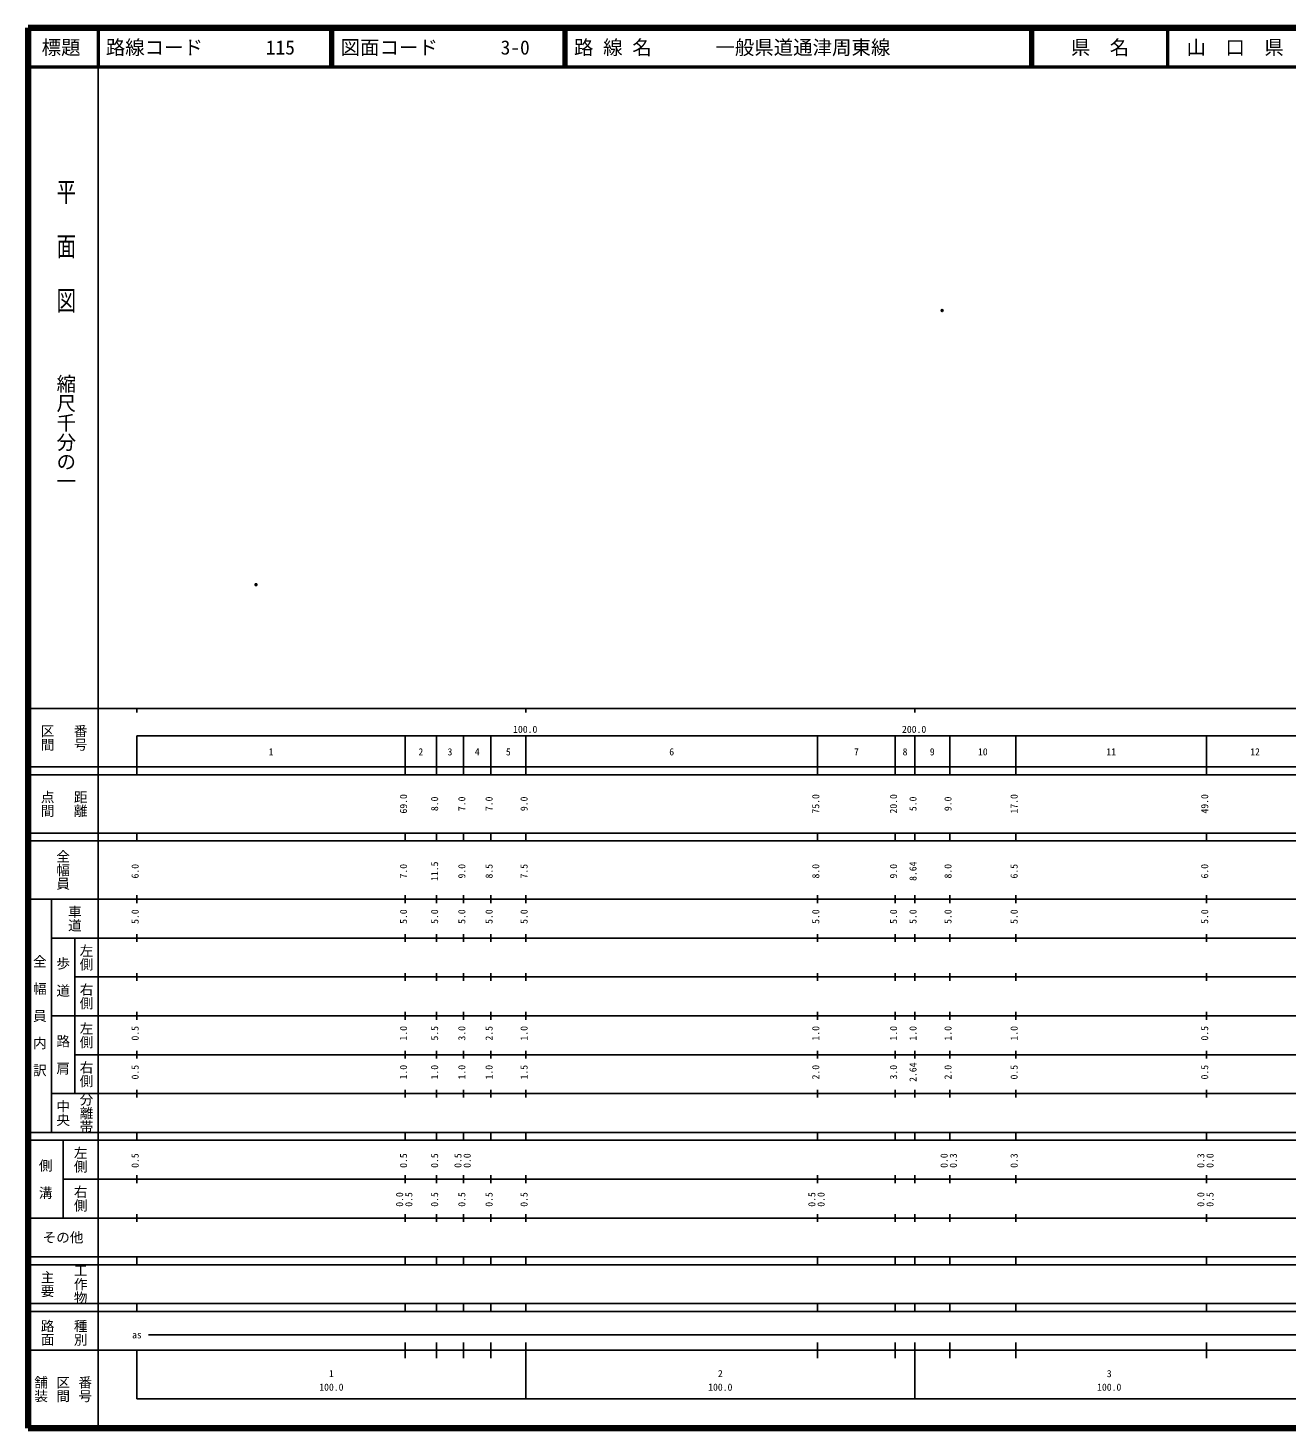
# Model space of a CAD drawing. Units: millimetres on the paper. Extents: x 40 to 680, y 20 to 380.
# Drawn here: x 40 to 363.7, y 20 to 380 of the extents above; entities that cross this region are included whole.
import ezdxf
from ezdxf.enums import TextEntityAlignment as Align

# ---------------------------------------------------------------- set-up
doc = ezdxf.new("R2010")
doc.units = ezdxf.units.MM
doc.header["$PDMODE"] = 32
doc.header["$PDSIZE"] = 0.5
doc.layers.add('M-OTRS', color=6, linetype='Continuous')
doc.layers.add('M-TTL-TXT', color=7, linetype='Continuous')
for name, color, linetype, lineweight in [('M-TTL', 2, 'Continuous', 140), ('M-TTL-BAND', 7, 'Continuous', 25), ('M-TTL-LINE', 7, 'Continuous', 50)]:
    doc.layers.add(name, color=color, linetype=linetype, lineweight=lineweight)
doc.styles.add('@ＭＳ ゴシック', font='')
doc.styles.add('ＭＳ ゴシック', font='')
doc.styles.get('@ＭＳ ゴシック').set_extended_font_data('@MS Gothic')
doc.styles.get('ＭＳ ゴシック').set_extended_font_data('MS Gothic')

msp = doc.modelspace()

# ---------------------------------------------------------------- linework, layer by layer
at = {"layer": 'M-OTRS'}
for p in [(275.039, 307.326), (98.627, 236.854)]:
    msp.add_point(p, dxfattribs=at)
at = {"layer": 'M-TTL'}
for p, q in [((40, 380), (40, 20)), ((680, 380), (40, 380)), ((40, 20), (680, 20))]:
    msp.add_line(p, q, dxfattribs=at)
at = {"layer": 'M-TTL-BAND'}
for p, q in [((58, 370), (58, 20)), ((40, 205), (579, 205)), ((68, 205), (68, 204)), ((168, 205), (168, 204)), ((268, 205), (268, 204)), ((68, 198), (579, 198)), ((68, 198), (68, 188)), ((137, 188), (137, 198)), ((145, 188), (145, 198)), ((152, 188), (152, 198)), ((159, 188), (159, 198)), ((168, 188), (168, 198)), ((243, 188), (243, 198)), ((263, 188), (263, 198)), ((268, 188), (268, 198)), ((277, 188), (277, 198)), ((294, 188), (294, 198)), ((343, 188), (343, 198)), ((40, 190), (579, 190)), ((40, 188), (579, 188)), ((40, 173), (579, 173)), ((68, 171), (68, 173)), ((137, 171), (137, 173)), ((145, 171), (145, 173)), ((152, 171), (152, 173)), ((159, 171), (159, 173)), ((168, 171), (168, 173)), ((243, 171), (243, 173)), ((263, 171), (263, 173)), ((268, 171), (268, 173)), ((277, 171), (277, 173)), ((294, 171), (294, 173)), ((343, 171), (343, 173)), ((40, 171), (579, 171)), ((40, 156), (579, 156)), ((46, 96), (46, 156)), ((68, 155), (68, 157)), ((137, 155), (137, 157)), ((145, 155), (145, 157)), ((152, 155), (152, 157)), ((159, 155), (159, 157)), ((168, 155), (168, 157)), ((243, 155), (243, 157)), ((263, 155), (263, 157)), ((268, 155), (268, 157)), ((277, 155), (277, 157)), ((294, 155), (294, 157)), ((343, 155), (343, 157)), ((46, 146), (579, 146)), ((52, 146), (52, 106)), ((68, 145), (68, 147)), ((137, 145), (137, 147)), ((145, 145), (145, 147)), ((152, 145), (152, 147)), ((159, 145), (159, 147)), ((168, 145), (168, 147)), ((243, 145), (243, 147)), ((263, 145), (263, 147)), ((268, 145), (268, 147)), ((277, 145), (277, 147)), ((294, 145), (294, 147)), ((343, 145), (343, 147)), ((68, 135), (68, 137)), ((137, 135), (137, 137)), ((145, 135), (145, 137)), ((152, 135), (152, 137)), ((159, 135), (159, 137)), ((168, 135), (168, 137)), ((243, 135), (243, 137)), ((263, 135), (263, 137)), ((268, 135), (268, 137)), ((277, 135), (277, 137)), ((294, 135), (294, 137)), ((343, 135), (343, 137)), ((52, 136), (579, 136)), ((46, 126), (579, 126)), ((68, 125), (68, 127)), ((137, 125), (137, 127)), ((145, 125), (145, 127)), ((152, 125), (152, 127)), ((159, 125), (159, 127)), ((168, 125), (168, 127)), ((243, 125), (243, 127)), ((263, 125), (263, 127)), ((268, 125), (268, 127)), ((277, 125), (277, 127)), ((294, 125), (294, 127)), ((343, 125), (343, 127)), ((52, 116), (579, 116)), ((68, 115), (68, 117)), ((137, 115), (137, 117)), ((145, 115), (145, 117)), ((152, 115), (152, 117)), ((159, 115), (159, 117)), ((168, 115), (168, 117)), ((243, 115), (243, 117)), ((263, 115), (263, 117)), ((268, 115), (268, 117)), ((277, 115), (277, 117)), ((294, 115), (294, 117)), ((343, 115), (343, 117)), ((46, 106), (579, 106)), ((68, 105), (68, 107)), ((137, 105), (137, 107)), ((145, 105), (145, 107)), ((152, 105), (152, 107)), ((159, 105), (159, 107)), ((168, 105), (168, 107)), ((243, 105), (243, 107)), ((263, 105), (263, 107)), ((268, 105), (268, 107)), ((277, 105), (277, 107)), ((294, 105), (294, 107)), ((343, 105), (343, 107)), ((40, 96), (579, 96)), ((40, 94), (579, 94)), ((49, 94), (49, 74)), ((68, 94), (68, 96)), ((137, 94), (137, 96)), ((145, 94), (145, 96)), ((152, 94), (152, 96)), ((159, 94), (159, 96)), ((168, 94), (168, 96)), ((243, 94), (243, 96)), ((263, 94), (263, 96)), ((268, 94), (268, 96)), ((277, 94), (277, 96)), ((294, 94), (294, 96)), ((343, 94), (343, 96)), ((49, 84), (579, 84)), ((68, 83), (68, 85)), ((137, 83), (137, 85)), ((145, 83), (145, 85)), ((152, 83), (152, 85)), ((159, 83), (159, 85)), ((168, 83), (168, 85)), ((243, 83), (243, 85)), ((263, 83), (263, 85)), ((268, 83), (268, 85)), ((277, 83), (277, 85)), ((294, 83), (294, 85)), ((343, 83), (343, 85)), ((40, 74), (579, 74)), ((68, 73), (68, 75)), ((137, 73), (137, 75)), ((145, 73), (145, 75)), ((152, 73), (152, 75)), ((159, 73), (159, 75)), ((168, 73), (168, 75)), ((243, 73), (243, 75)), ((263, 73), (263, 75)), ((268, 73), (268, 75)), ((277, 73), (277, 75)), ((294, 73), (294, 75)), ((343, 73), (343, 75)), ((40, 64), (579, 64)), ((40, 62), (579, 62)), ((68, 62), (68, 64)), ((137, 62), (137, 64)), ((145, 62), (145, 64)), ((152, 62), (152, 64)), ((159, 62), (159, 64)), ((168, 62), (168, 64)), ((243, 62), (243, 64)), ((263, 62), (263, 64)), ((268, 62), (268, 64)), ((277, 62), (277, 64)), ((294, 62), (294, 64)), ((343, 62), (343, 64)), ((40, 52), (579, 52)), ((68, 50), (68, 52)), ((137, 50), (137, 52)), ((145, 50), (145, 52)), ((152, 50), (152, 52)), ((159, 50), (159, 52)), ((168, 50), (168, 52)), ((243, 50), (243, 52)), ((263, 50), (263, 52)), ((268, 50), (268, 52)), ((277, 50), (277, 52)), ((294, 50), (294, 52)), ((343, 50), (343, 52)), ((40, 50), (579, 50)), ((71, 44), (565, 44)), ((40, 40), (579, 40)), ((68, 40), (68, 27.5)), ((137, 38), (137, 42)), ((145, 38), (145, 42)), ((152, 38), (152, 42)), ((159, 38), (159, 42)), ((168, 27.5), (168, 42)), ((243, 38), (243, 42)), ((263, 38), (263, 42)), ((268, 27.5), (268, 42)), ((277, 38), (277, 42)), ((294, 38), (294, 42)), ((343, 38), (343, 42)), ((68, 27.5), (579, 27.5))]:
    msp.add_line(p, q, dxfattribs=at)
at = {"layer": 'M-TTL-LINE'}
for p, q in [((58, 380), (58, 370)), ((117.75, 380), (117.75, 370)), ((118.25, 380), (118.25, 370)), ((177.75, 380), (177.75, 370)), ((178.25, 380), (178.25, 370)), ((297.75, 380), (297.75, 370)), ((298.25, 380), (298.25, 370)), ((333, 380), (333, 370)), ((40, 370), (680, 370))]:
    msp.add_line(p, q, dxfattribs=at)

# ---------------------------------------------------------------- texts
at = {"layer": 'M-TTL-BAND', "style": '@ＭＳ ゴシック', "width": 1.4}
msp.add_text('平  面  図', height=3.666, rotation=270, dxfattribs=at).set_placement((49.777, 306.475), align=Align.MIDDLE_RIGHT)
at = {"layer": 'M-TTL-BAND', "style": '@ＭＳ ゴシック'}
msp.add_text('縮尺千分の一', height=3.666, rotation=270, dxfattribs=at).set_placement((49.777, 261.03), align=Align.MIDDLE_RIGHT)
for s, p in [('区間', (45, 197.5)), ('番号', (53.5, 197.5)), ('点間', (45, 180.5)), ('距離', (53.5, 180.5)), ('全幅員', (49, 163.5)), ('車道', (52, 151)), ('左側', (55, 141)), ('全\u3000幅\u3000員\u3000内\u3000訳', (43, 126)), ('歩\u3000道', (49, 136)), ('右側', (55, 131)), ('左側', (55, 121)), ('路\u3000肩', (49, 116)), ('右側', (55, 111)), ('分離帯', (55, 101)), ('中央', (49, 101)), ('左側', (53.5, 89)), ('側\u3000溝', (44.5, 84)), ('右側', (53.5, 79)), ('工作物', (53.5, 57)), ('主要', (45, 57)), ('路面', (45, 44.5)), ('種別', (53.5, 44.5)), ('舗装', (43.333, 30)), ('区間', (49, 30)), ('番号', (54.667, 30))]:
    msp.add_text(s, height=2.566, rotation=270, dxfattribs=at).set_placement(p, align=Align.MIDDLE_CENTER)
at = {"layer": 'M-TTL-BAND', "style": 'ＭＳ ゴシック'}
for s, p in [('100.0', (167.844, 198.195)), ('200.0', (267.844, 198.195)), ('1', (102.5, 192.405)), ('2', (141, 192.405)), ('3', (148.5, 192.405)), ('4', (155.5, 192.405)), ('5', (163.5, 192.405)), ('6', (205.5, 192.405)), ('7', (253, 192.405)), ('8', (265.5, 192.405)), ('9', (272.5, 192.405)), ('10', (285.5, 192.405)), ('11', (318.5, 192.405)), ('12', (355.5, 192.405)), ('as', (68, 42.5)), ('1', (118, 32.523)), ('2', (218, 32.523)), ('3', (318, 32.523)), ('100.0', (118, 29.033)), ('100.0', (218, 29.033)), ('100.0', (318, 29.033))]:
    msp.add_text(s, height=1.833, dxfattribs=at).set_placement(p, align=Align.BOTTOM_CENTER)
for s, p in [('69.0', (138, 180.5)), ('8.0', (146, 180.5)), ('7.0', (153, 180.5)), ('7.0', (160, 180.5)), ('9.0', (169, 180.5)), ('75.0', (244, 180.5)), ('20.0', (264, 180.5)), ('5.0', (269, 180.5)), ('9.0', (278, 180.5)), ('17.0', (295, 180.5)), ('49.0', (344, 180.5)), ('6.0', (69, 163.174)), ('7.0', (138, 163.174)), ('11.5', (146, 163.174)), ('9.0', (153, 163.174)), ('8.5', (160, 163.174)), ('7.5', (169, 163.174)), ('8.0', (244, 163.174)), ('9.0', (264, 163.174)), ('8.64', (269, 163.174)), ('8.0', (278, 163.174)), ('6.5', (295, 163.174)), ('6.0', (344, 163.174)), ('5.0', (69, 151.5)), ('5.0', (138, 151.5)), ('5.0', (146, 151.5)), ('5.0', (153, 151.5)), ('5.0', (160, 151.5)), ('5.0', (169, 151.5)), ('5.0', (244, 151.5)), ('5.0', (264, 151.5)), ('5.0', (269, 151.5)), ('5.0', (278, 151.5)), ('5.0', (295, 151.5)), ('5.0', (344, 151.5)), ('0.5', (69, 121.5)), ('1.0', (138, 121.5)), ('5.5', (146, 121.5)), ('3.0', (153, 121.5)), ('2.5', (160, 121.5)), ('1.0', (169, 121.5)), ('1.0', (244, 121.5)), ('1.0', (264, 121.5)), ('1.0', (269, 121.5)), ('1.0', (278, 121.5)), ('1.0', (295, 121.5)), ('0.5', (344, 121.5)), ('0.5', (69, 111.5)), ('1.0', (138, 111.5)), ('1.0', (146, 111.5)), ('1.0', (153, 111.5)), ('1.0', (160, 111.5)), ('1.5', (169, 111.5)), ('2.0', (244, 111.5)), ('3.0', (264, 111.5)), ('2.64', (269, 111.5)), ('2.0', (278, 111.5)), ('0.5', (295, 111.5)), ('0.5', (344, 111.5)), ('0.5', (69, 88.764)), ('0.5', (138, 88.764)), ('0.5', (146, 88.764)), ('0.5', (152, 88.764)), ('0.0', (154.37, 88.764)), ('0.0', (277, 88.764)), ('0.3', (279.37, 88.764)), ('0.3', (295, 88.764)), ('0.3', (343, 88.764)), ('0.0', (345.37, 88.764)), ('0.0', (137, 78.764)), ('0.5', (139.37, 78.764)), ('0.5', (146, 78.764)), ('0.5', (153, 78.764)), ('0.5', (160, 78.764)), ('0.5', (169, 78.764)), ('0.5', (243, 78.764)), ('0.0', (245.37, 78.764)), ('0.0', (343, 78.764)), ('0.5', (345.37, 78.764))]:
    msp.add_text(s, height=1.833, rotation=90, dxfattribs=at).set_placement(p, align=Align.BOTTOM_CENTER)
msp.add_text('その他', height=2.566, dxfattribs=at).set_placement((49, 69), align=Align.MIDDLE_CENTER)
at = {"layer": 'M-TTL-TXT', "style": 'ＭＳ ゴシック'}
for s, p in [('標題', (48.5, 375)), ('県\u3000名', (315.625, 375)), ('山\u3000口\u3000県', (350.375, 375))]:
    msp.add_text(s, height=3.666, dxfattribs=at).set_placement(p, align=Align.MIDDLE_CENTER)
for s, p in [('路線コード', (60, 375)), ('115', (101.142, 375)), ('図面コード', (120.38, 375)), ('3-0', (161.521, 375)), ('路 線 名', (180.38, 375)), ('一般県道通津周東線', (216.734, 375))]:
    msp.add_text(s, height=3.666, dxfattribs=at).set_placement(p, align=Align.MIDDLE_LEFT)

doc.saveas('drawing.dxf')
